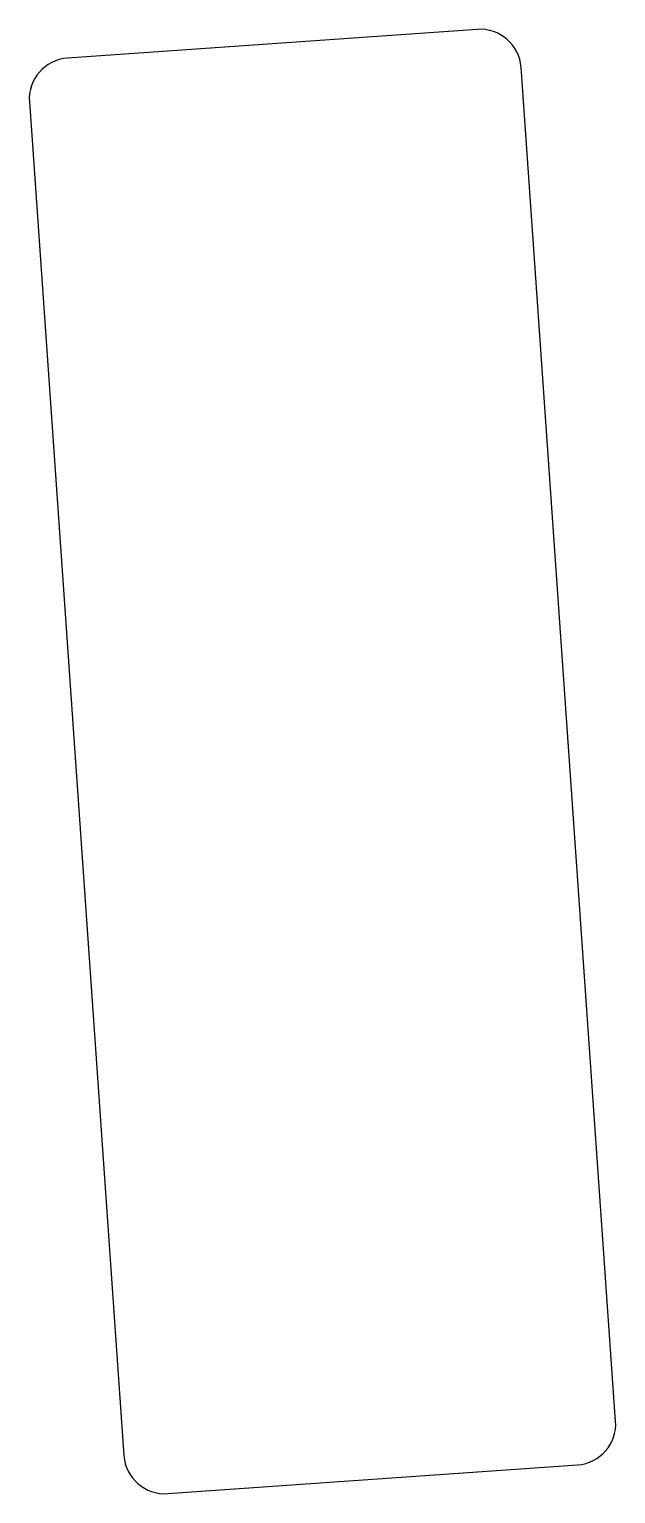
# Model space of a CAD drawing. Header units: millimetres. Extents: x 248.1 to 276.6, y -29.8 to 41.4.
import ezdxf

# ---------------------------------------------------------------- set-up
doc = ezdxf.new("R2010")
doc.units = ezdxf.units.MM

msp = doc.modelspace()

# ---------------------------------------------------------------- linework, layer by layer
at = {"linetype": 'CONTINUOUS'}
for p, q in [((269.902, 41.433), (249.95, 40.038)), ((276.64, -26.262), (272.036, 39.578)), ((248.095, 37.904), (252.699, -27.936)), ((254.833, -29.791), (274.785, -28.396))]:
    msp.add_line(p, q, dxfattribs=at)
for centre, start, end in [((270.041, 39.438), 4, 94), ((250.09, 38.043), 94, 184), ((274.645, -26.401), 274, 4), ((254.694, -27.796), 184, 274)]:
    msp.add_arc(centre, 2, start, end, dxfattribs=at)

doc.saveas('drawing.dxf')
